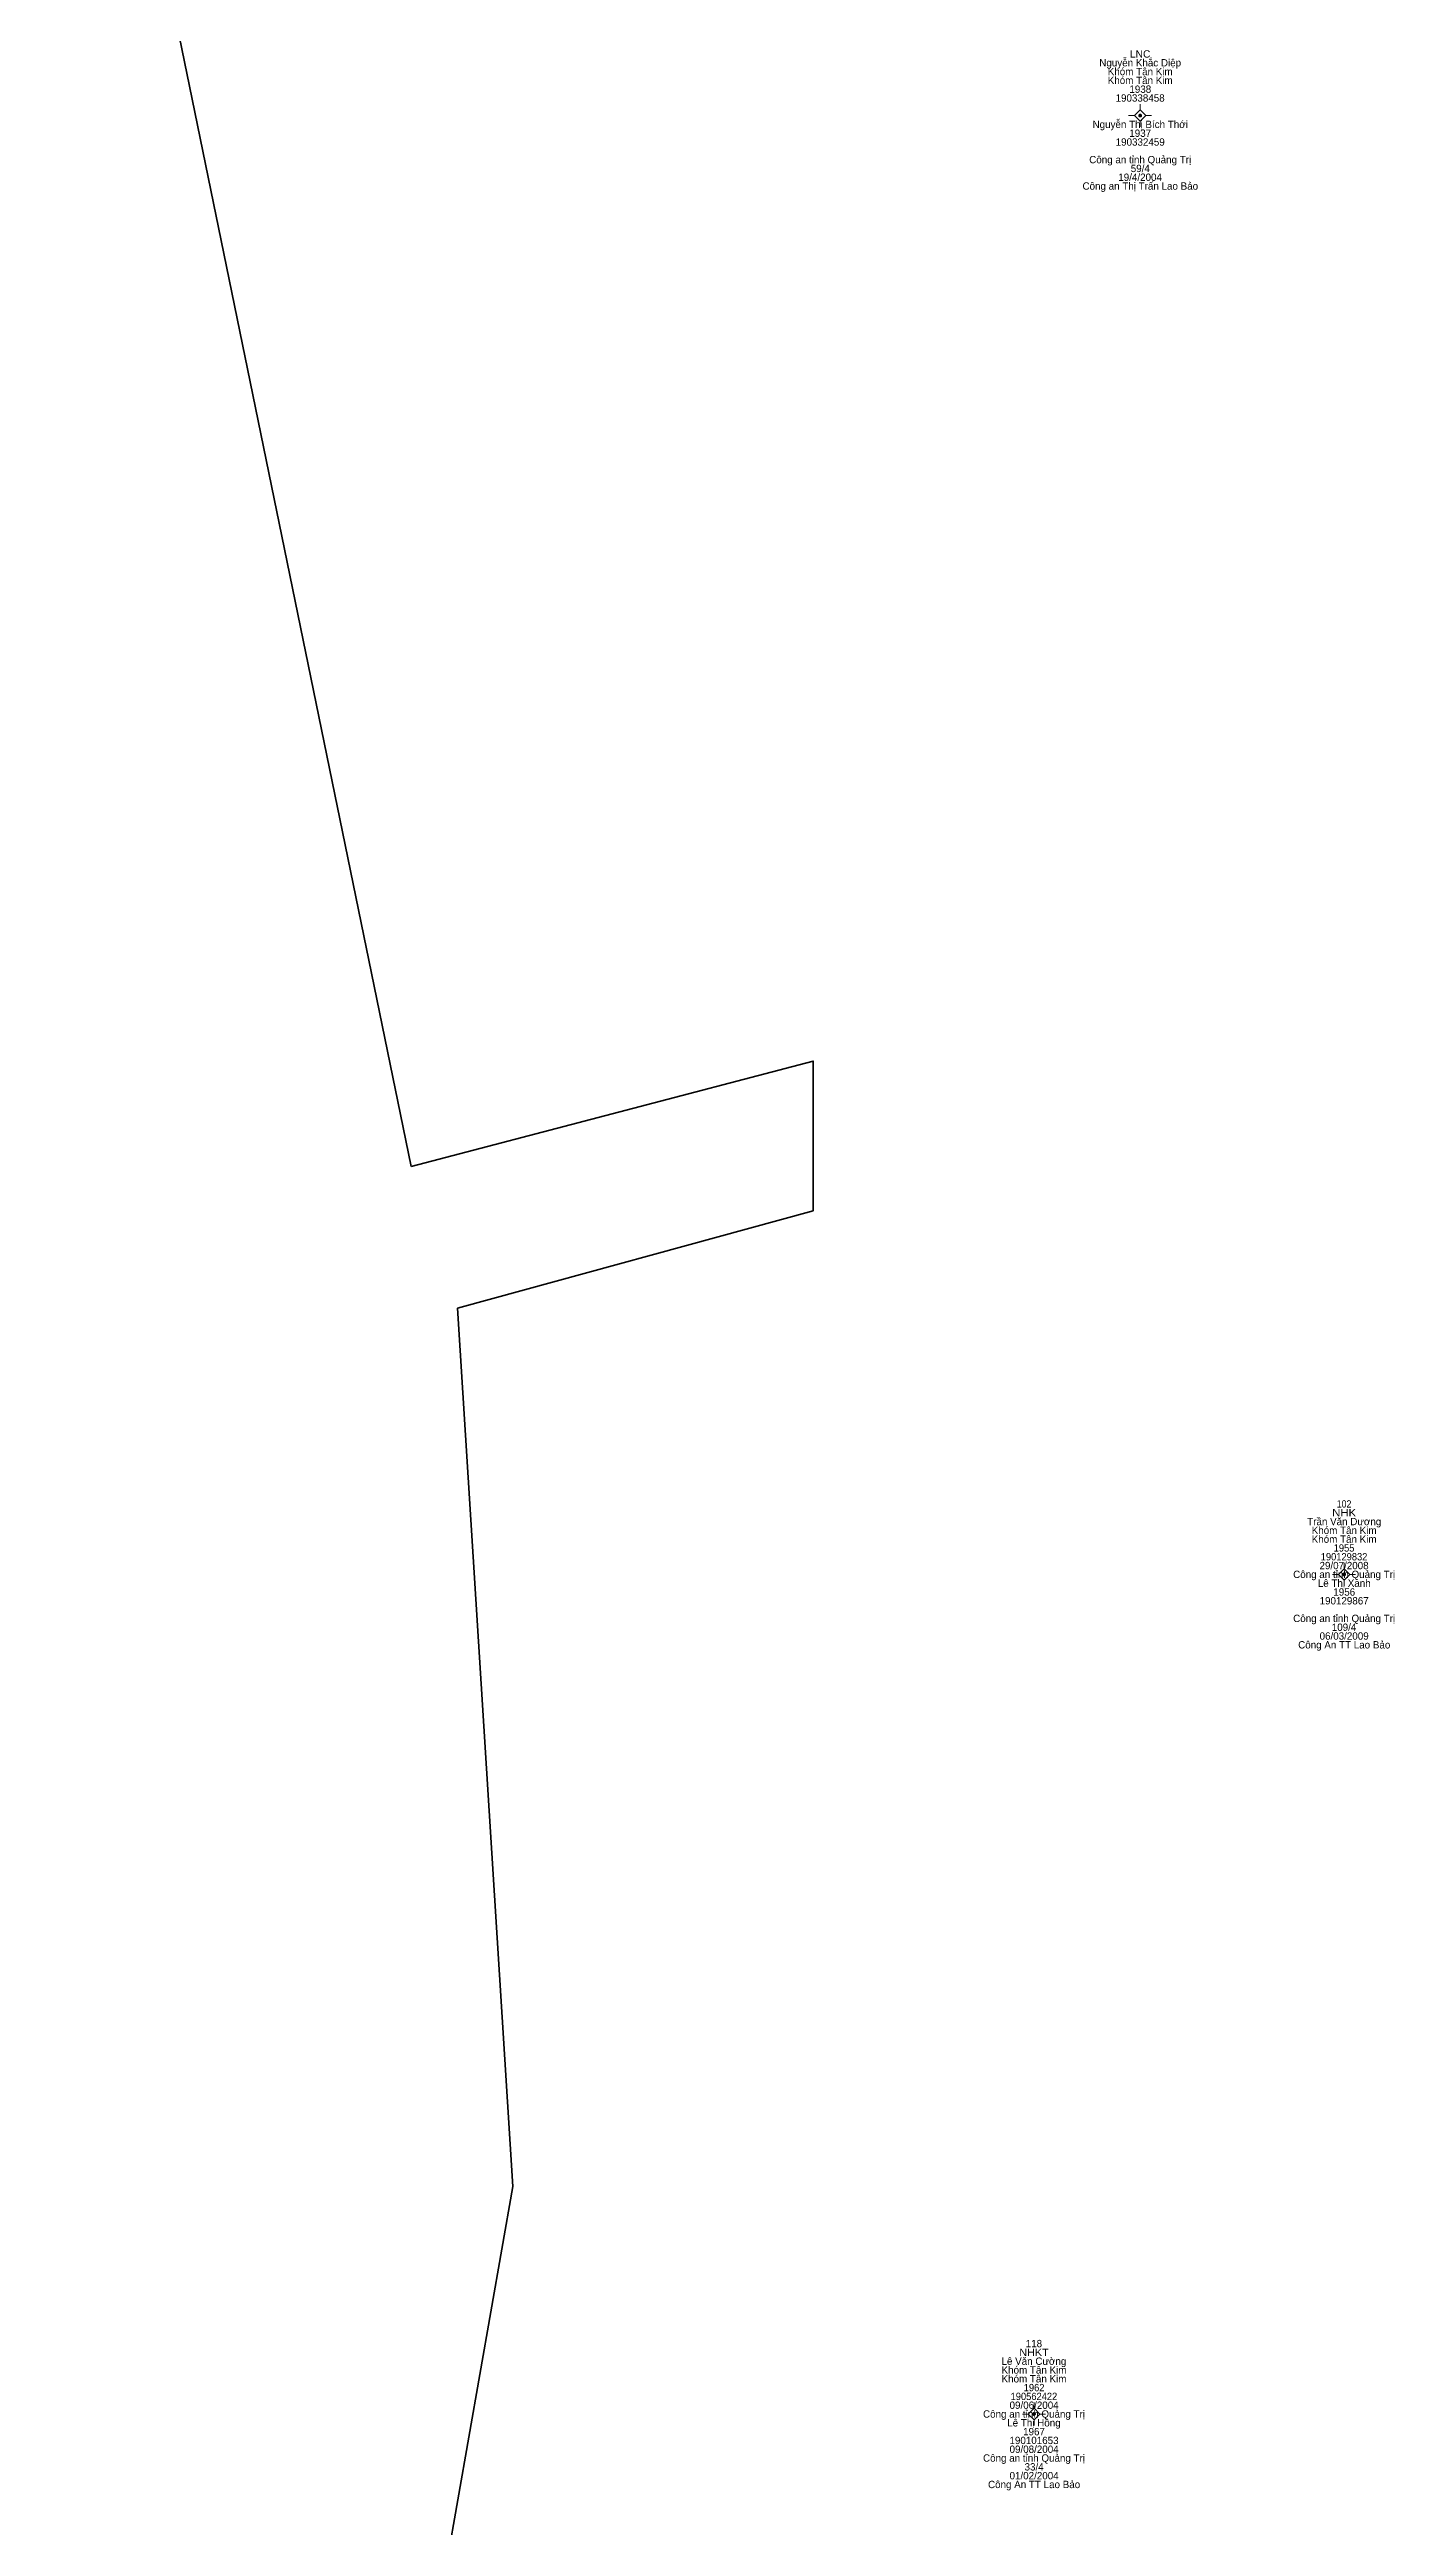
# Model space of a CAD drawing. Header units: metres. Extents: x 535754 to 536552, y 1836422 to 1837057.
# Drawn here: x 535958.4 to 536031.7, y 1836739.7 to 1836874.7 of the extents above; entities that cross this region are included whole.
import ezdxf
from ezdxf.enums import TextEntityAlignment as Align

# ---------------------------------------------------------------- set-up
doc = ezdxf.new("R2010")
doc.units = ezdxf.units.M
doc.header["$LTSCALE"] = 0.16
doc.linetypes.add('MEDIUM_DASHED', pattern=[4.5, 3, -1.5])
for name, color, linetype, lineweight in [('11', 7, 'MEDIUM_DASHED', 13), ('15', 7, 'Continuous', 13), ('54', 7, 'Continuous', 35)]:
    doc.layers.add(name, color=color, linetype=linetype, lineweight=lineweight)

msp = doc.modelspace()

# ---------------------------------------------------------------- hatches: boundary and pattern name
at = {"layer": '11'}
for points in [[(536017.9049, 1836871.08, 1), (536017.7549, 1836871.08, 1)], [(536029.0249, 1836791.56, 1), (536028.8749, 1836791.56, 1)], [(536012.1149, 1836745.79, 1), (536011.9649, 1836745.79, 1)]]:
    msp.add_hatch(color=256, dxfattribs=at).paths.add_polyline_path(points)

# ---------------------------------------------------------------- linework, layer by layer
for p, q in [((536017.83, 1836871.7), (536017.83, 1836871.39)), ((536017.52, 1836871.08), (536017.2, 1836871.08)), ((536017.83, 1836870.77), (536017.83, 1836870.46)), ((536018.45, 1836871.08), (536018.14, 1836871.08)), ((536028.64, 1836791.56), (536028.32, 1836791.56)), ((536028.95, 1836792.18), (536028.95, 1836791.87)), ((536029.57, 1836791.56), (536029.26, 1836791.56)), ((536028.95, 1836791.25), (536028.95, 1836790.94)), ((536011.73, 1836745.79), (536011.42, 1836745.79)), ((536012.04, 1836746.42), (536012.04, 1836746.1)), ((536012.66, 1836745.79), (536012.35, 1836745.79)), ((536012.04, 1836745.48), (536012.04, 1836745.16))]:
    msp.add_line(p, q, dxfattribs=at)
for points in [[(536017.83, 1836871.39), (536017.52, 1836871.08), (536017.83, 1836870.77), (536018.14, 1836871.08)], [(536028.95, 1836791.87), (536028.64, 1836791.56), (536028.95, 1836791.25), (536029.26, 1836791.56)], [(536012.04, 1836746.1), (536011.73, 1836745.79), (536012.04, 1836745.48), (536012.35, 1836745.79)]]:
    msp.add_lwpolyline(points, close=True, dxfattribs=at)
for centre in [(536017.8299, 1836871.08), (536028.9499, 1836791.56), (536012.0399, 1836745.79)]:
    msp.add_circle(centre, 0.075, dxfattribs=at)
at = {"layer": '54'}
for p, q in [((535978.08, 1836813.79), (535958.36, 1836909.93)), ((535980.61, 1836806.07), (536000, 1836811.38)), ((535983.62, 1836758.19), (535980.61, 1836806.07)), ((535983.62, 1836758.19), (535980.03, 1836737.69))]:
    msp.add_line(p, q, dxfattribs=at)
msp.add_lwpolyline([(536000, 1836811.38), (536000, 1836819.54), (535978.08, 1836813.79)], dxfattribs=at)

# ---------------------------------------------------------------- texts
at = {"layer": '15'}
for s, p in [('Nguyễn Khắc Diệp', (536017.83, 1836873.76)), ('Khóm Tân Kim', (536017.83, 1836873.28)), ('Khóm Tân Kim', (536017.83, 1836872.8)), ('1938', (536017.835, 1836872.32)), ('190338458', (536017.825, 1836871.84)), ('Nguyễn Thị Bích Thới', (536017.83, 1836870.4)), ('190332459', (536017.83, 1836869.44)), ('1937', (536017.83, 1836869.92)), ('Công an tỉnh Quảng Trị', (536017.83, 1836868.48)), ('59/4', (536017.835, 1836868)), ('Công an Thị Trấn Lao Bảo', (536017.835, 1836867.04)), ('19/4/2004', (536017.825, 1836867.52)), ('Trần Văn Dương', (536028.955, 1836794.24)), ('Khóm Tân Kim', (536028.95, 1836793.76)), ('Khóm Tân Kim', (536028.95, 1836793.28)), ('Công an tỉnh Quảng Trị', (536028.95, 1836791.36)), ('29/07/2008', (536028.945, 1836791.84)), ('Lê Thị Xanh', (536028.955, 1836790.88)), ('190129867', (536028.95, 1836789.92)), ('1956', (536028.955, 1836790.4)), ('Công an tỉnh Quảng Trị', (536028.95, 1836788.96)), ('109/4', (536028.945, 1836788.48)), ('Công An TT Lao Bảo', (536028.955, 1836787.52)), ('06/03/2009', (536028.95, 1836788)), ('118', (536012.035, 1836749.43)), ('Lê Văn Cường', (536012.035, 1836748.47)), ('Khóm Tân Kim', (536012.04, 1836747.99)), ('Khóm Tân Kim', (536012.04, 1836747.51)), ('Công an tỉnh Quảng Trị', (536012.04, 1836745.59)), ('Lê Thị Hồng', (536012.035, 1836745.11)), ('09/06/2004', (536012.045, 1836746.07)), ('190101653', (536012.04, 1836744.15)), ('1967', (536012.04, 1836744.63)), ('Công an tỉnh Quảng Trị', (536012.04, 1836743.19)), ('09/08/2004', (536012.045, 1836743.67)), ('33/4', (536012.045, 1836742.71)), ('Công An TT Lao Bảo', (536012.045, 1836741.75)), ('01/02/2004', (536012.045, 1836742.23))]:
    msp.add_text(s, height=0.4, dxfattribs=at).set_placement(p, align=Align.CENTER)
for s, width, p in [('LNC', 1.05, (536017.825, 1836874.24)), ('102', 0.9, (536028.945, 1836795.2)), ('NHK', 1.15, (536028.95, 1836794.72)), ('1955', 0.95, (536028.945, 1836792.8)), ('190129832', 0.95, (536028.945, 1836792.32)), ('NHKT', 1.1, (536012.04, 1836748.95)), ('190562422', 0.95, (536012.035, 1836746.55)), ('1962', 0.95, (536012.045, 1836747.03))]:
    msp.add_text(s, height=0.4, dxfattribs=dict(at, width=width)).set_placement(p, align=Align.CENTER)

doc.saveas('drawing.dxf')
